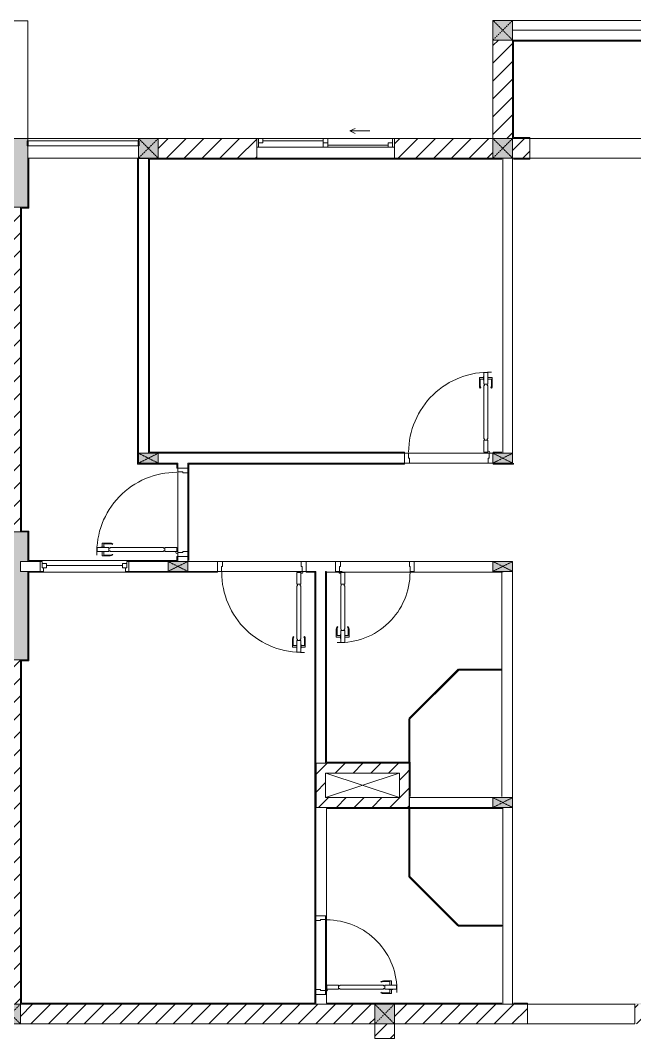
# Model space of a CAD drawing. Header units: millimetres. Extents: x 31499 to 223976, y 3719 to 80291.
# Drawn here: x 149474 to 155714, y 35387 to 45737 of the extents above; entities that cross this region are included whole.
import ezdxf

# ---------------------------------------------------------------- set-up
doc = ezdxf.new("R2010")
doc.units = ezdxf.units.MM
doc.linetypes.add('IMPORT-Dash _2_', pattern=[6, 3, -3])
for name, color, linetype, lineweight in [('0-2', 170, 'Continuous', 9), ('A-DETL-GENF-7', 170, 'Continuous', 9), ('A-DETL-THIN-1', 170, 'Continuous', 9), ('A-DOOR-2', 170, 'Continuous', 9), ('A-FLOR-1', 170, 'Continuous', 9), ('A-FLOR-HRAL-6', 170, 'Continuous', 9), ('A-GLAZ-5', 170, 'Continuous', 9), ('A-GLAZ-CURT-3', 170, 'Continuous', 9), ('A-WALL-1', 170, 'Continuous', 9), ('A-WALL-PATT-3', 170, 'Continuous', 9), ('A_1404_dwg-1', 170, 'Continuous', 9), ('I-WALL', 170, 'Continuous', 9), ('I-WALL-1', 170, 'Continuous', 9), ('S-COLS-1', 170, 'Continuous', 9), ('S-COLS-12', 170, 'IMPORT-Dash _2_', 9), ('S-COLS-2', 170, 'Continuous', 9), ('S-COLS-4', 170, 'Continuous', 9), ('S-COLS-HDLN-1', 170, 'IMPORT-Dash _2_', 9)]:
    doc.layers.add(name, color=color, linetype=linetype, lineweight=lineweight)
pattern_1 = [(45, (0, 0), (-90.50967, 90.50967), [])]

# ---------------------------------------------------------------- blocks, each defined once
blk = doc.blocks.new('A_1404_dwg_NCV_TKTC_KET CAU_rvt-1-TKTC_MB HOÀN THIỆN SÀN TẦNG 3-4-4819833-KeyPlan-CH2A_Tầng 3 - Tầng 8')
at = {"layer": 'S-COLS-1'}
for points in [[(52653, 43837), (52928, 43837), (52923, 44537), (52578, 44537), (52578, 43837), (52643, 43837)], [(52578, 39237), (52928, 39237), (52928, 40137), (52853, 40137), (52853, 40237), (52928, 40237), (52928, 40537), (52578, 40537), (52578, 40137)]]:
    blk.add_hatch(color=256, dxfattribs=at).paths.add_polyline_path(points)
at = {"layer": 'A-FLOR-1'}
blk.add_line((56703, 37837), (55953, 37837), dxfattribs=at)
at = {"layer": 'S-COLS-2'}
for p, q in [((52928, 44537), (52728, 44537)), ((52653, 43837), (52853, 43837)), ((52853, 40537), (52653, 40537)), ((52653, 39237), (52853, 39237))]:
    blk.add_line(p, q, dxfattribs=at)
blk = doc.blocks.new('A_1404_dwg_DOOR_CW_01 CANH MO-PANEL KINH - DIW_01-900x2200-CỬA GỖ VÂN LAMINATE-553393-TKTC_MB HOÀN THIỆN SÀN TẦNG 3-4-4819840-KeyPlan-CH2A_Tầng 3 - Tầng 8')
at = {"layer": 'A-DETL-GENF-7'}
for p, q in [((46582, 38482), (46582, 38521)), ((46666, 38525), (46586, 38525)), ((46599, 38482), (46599, 38513)), ((46603, 38517), (46666, 38517)), ((46691, 38517), (46687, 38511)), ((46582, 38438), (46582, 38399)), ((46599, 38438), (46599, 38407)), ((46603, 38403), (46666, 38403)), ((46691, 38404), (46687, 38410)), ((46666, 38395), (46586, 38395))]:
    blk.add_line(p, q, dxfattribs=at)
at = {"layer": 'A-DETL-GENF-7', "flags": 128}
for points in [[(46531, 38440), (46531, 38480), (46651, 38480), (46651, 38440)], [(46610, 38482), (46610, 38480), (46571, 38480), (46571, 38482)], [(46610, 38438), (46610, 38440), (46571, 38440), (46571, 38438)], [(47207, 38474), (47207, 38480), (46665, 38480), (46665, 38474), (46651, 38474), (46651, 38446), (46665, 38446), (46665, 38440), (47207, 38440), (47207, 38446), (47221, 38446), (47221, 38474)], [(47221, 38480), (47221, 38440), (47341, 38440), (47341, 38480)]]:
    blk.add_lwpolyline(points, close=True, dxfattribs=at)
at = {"layer": 'A-DETL-GENF-7'}
blk.add_circle((47343, 38430), 10, dxfattribs=at)
for centre, radius, start, end in [((47343, 38430), 814, 90, 182), ((46586, 38521), 4, 90, 180), ((46603, 38513), 4, 90, 180), ((46666, 38480), 45, 55, 90), ((46666, 38480), 37, 55, 90), ((46586, 38399), 4, 180, 270), ((46603, 38407), 4, 180, 270), ((46666, 38440), 37, 270, 305), ((46666, 38440), 45, 270, 305)]:
    blk.add_arc(centre, radius, start, end, dxfattribs=at)
at = {"layer": 'A-DOOR-2'}
blk.add_line((47353, 38430), (47353, 38455), dxfattribs=at)
at = {"layer": 'A-DOOR-2', "flags": 128}
for points in [[(47453, 39237), (47453, 39287), (47353, 39287), (47353, 39247), (47403, 39247), (47403, 39237)], [(47453, 38387), (47453, 38437), (47403, 38437), (47403, 38427), (47353, 38427), (47353, 38387)]]:
    blk.add_lwpolyline(points, close=True, dxfattribs=at)
blk = doc.blocks.new('A_1404_dwg_DOOR_CW_01 CANH MO-PANEL KINH - DIG_02-800x2200-CỬA NHÔM KÍNH-V60-TKTC_MB HOÀN THIỆN SÀN TẦNG 3-4-4819851-KeyPlan-CH2A_Tầng 3 - Tầng 8')
at = {"layer": 'A-DETL-GENF-7'}
for p, q in [((104713, 29524), (104713, 29603)), ((104756, 29607), (104717, 29607)), ((104800, 29607), (104839, 29607)), ((104843, 29524), (104843, 29603)), ((104721, 29586), (104721, 29524)), ((104721, 29498), (104728, 29503)), ((104756, 29590), (104725, 29590)), ((104800, 29590), (104831, 29590)), ((104835, 29498), (104828, 29503)), ((104835, 29586), (104835, 29524))]:
    blk.add_line(p, q, dxfattribs=at)
at = {"layer": 'A-DETL-GENF-7', "flags": 128}
for points in [[(104756, 29579), (104758, 29579), (104758, 29619), (104756, 29619)], [(104798, 29659), (104758, 29659), (104758, 29539), (104798, 29539)], [(104800, 29579), (104798, 29579), (104798, 29619), (104800, 29619)], [(104764, 29083), (104758, 29083), (104758, 29525), (104764, 29525), (104764, 29539), (104792, 29539), (104792, 29525), (104798, 29525), (104798, 29083), (104792, 29083), (104792, 29069), (104764, 29069)], [(104758, 29069), (104798, 29069), (104798, 28949), (104758, 28949)]]:
    blk.add_lwpolyline(points, close=True, dxfattribs=at)
at = {"layer": 'A-DETL-GENF-7'}
blk.add_circle((104808, 28947), 10, dxfattribs=at)
for centre, radius, start, end in [((104808, 28947), 714, 88, 180), ((104717, 29603), 4, 90, 180), ((104839, 29603), 4, 0, 90), ((104758, 29524), 45, 180, 215), ((104725, 29586), 4, 90, 180), ((104758, 29524), 37, 180, 215), ((104798, 29524), 37, 325, 0), ((104831, 29586), 4, 0, 90), ((104798, 29524), 45, 325, 0)]:
    blk.add_arc(centre, radius, start, end, dxfattribs=at)
at = {"layer": 'A-DOOR-2'}
blk.add_line((104808, 28937), (104783, 28937), dxfattribs=at)
at = {"layer": 'A-DOOR-2', "flags": 128}
for points in [[(104051, 28837), (104051, 28937), (104091, 28937), (104091, 28887), (104101, 28887), (104101, 28837)], [(104801, 28837), (104801, 28887), (104811, 28887), (104811, 28937), (104851, 28937), (104851, 28837)]]:
    blk.add_lwpolyline(points, close=True, dxfattribs=at)
blk = doc.blocks.new('A_1404_dwg_DOOR_CW_01 CANH MO-PANEL KINH - DIW_01-900x2200-CỬA GỖ VÂN LAMINATE-V61-TKTC_MB HOÀN THIỆN SÀN TẦNG 3-4-4819852-KeyPlan-CH2A_Tầng 3 - Tầng 8')
at = {"layer": 'A-DETL-GENF-7'}
for p, q in [((103259, 27050), (103259, 26970)), ((103267, 27076), (103274, 27071)), ((103267, 26987), (103267, 27050)), ((103381, 27076), (103374, 27071)), ((103381, 26987), (103381, 27050)), ((103389, 27050), (103389, 26970)), ((103302, 26966), (103263, 26966)), ((103302, 26983), (103271, 26983)), ((103346, 26983), (103377, 26983)), ((103346, 26966), (103385, 26966))]:
    blk.add_line(p, q, dxfattribs=at)
at = {"layer": 'A-DETL-GENF-7', "flags": 128}
for points in [[(103344, 27605), (103304, 27605), (103304, 27725), (103344, 27725)], [(103338, 27591), (103344, 27591), (103344, 27049), (103338, 27049), (103338, 27035), (103310, 27035), (103310, 27049), (103304, 27049), (103304, 27591), (103310, 27591), (103310, 27605), (103338, 27605)], [(103304, 26915), (103344, 26915), (103344, 27035), (103304, 27035)], [(103302, 26995), (103304, 26995), (103304, 26955), (103302, 26955)], [(103346, 26995), (103344, 26995), (103344, 26955), (103346, 26955)]]:
    blk.add_lwpolyline(points, close=True, dxfattribs=at)
at = {"layer": 'A-DETL-GENF-7'}
blk.add_circle((103294, 27727), 10, dxfattribs=at)
for centre, radius, start, end in [((103294, 27727), 814, 268, 0), ((103304, 27050), 45, 145, 180), ((103304, 27050), 37, 145, 180), ((103344, 27050), 37, 0, 35), ((103344, 27050), 45, 0, 35), ((103263, 26970), 4, 180, 270), ((103271, 26987), 4, 180, 270), ((103377, 26987), 4, 270, 0), ((103385, 26970), 4, 270, 0)]:
    blk.add_arc(centre, radius, start, end, dxfattribs=at)
at = {"layer": 'A-DOOR-2'}
blk.add_line((103294, 27737), (103319, 27737), dxfattribs=at)
at = {"layer": 'A-DOOR-2', "flags": 128}
blk.add_lwpolyline([(103253, 27837), (103301, 27837), (103301, 27787), (103291, 27787), (103291, 27737), (103253, 27737)], dxfattribs=at)
blk.add_lwpolyline([(104151, 27837), (104151, 27737), (104111, 27737), (104111, 27787), (104101, 27787), (104101, 27837)], close=True, dxfattribs=at)
blk = doc.blocks.new('A_1404_dwg_M_Fixed - 900 x 1400-901191-TKTC_MB HOÀN THIỆN SÀN TẦNG 3-4-4819853-KeyPlan-CH2A_Tầng 3 - Tầng 8')
at = {"layer": 'A-GLAZ-5'}
blk.add_line((107014, 28878), (107788, 28878), dxfattribs=at)
at = {"layer": 'A-GLAZ-5', "flags": 128}
for points in [[(106983, 28900), (106983, 28937), (106951, 28937)], [(106951, 28837), (106970, 28837), (106970, 28900), (107014, 28900), (107014, 28856), (106970, 28856)], [(107832, 28856), (107788, 28856), (107788, 28900), (107832, 28900), (107832, 28837), (107849, 28837)], [(107819, 28900), (107819, 28937), (107851, 28937)]]:
    blk.add_lwpolyline(points, dxfattribs=at)
blk = doc.blocks.new('A_1404_dwg_Railing - 50 x 10mm-901205-TKTC_MB HOÀN THIỆN SÀN TẦNG 3-4-4819863-KeyPlan-CH2A_Tầng 3 - Tầng 8')
at = {"layer": 'A-FLOR-HRAL-6', "flags": 128}
blk.add_lwpolyline([(107983, 24612), (107983, 24562), (107973, 24562), (107973, 24612)], close=True, dxfattribs=at)
blk = doc.blocks.new('A_1404_dwg_Railing - 50 x 10mm-901205-TKTC_MB HOÀN THIỆN SÀN TẦNG 3-4-V110-KeyPlan-CH2A_Tầng 3 - Tầng 8')
at = {"layer": 'A-FLOR-HRAL-6'}
blk.add_line((54058, 44512), (54058, 44462), dxfattribs=at)
at = {"layer": 'A-FLOR-HRAL-6', "flags": 128}
blk.add_lwpolyline([(54048, 44462), (54048, 44512), (54057, 44512)], dxfattribs=at)
blk = doc.blocks.new('A_1404_dwg_Railing - Railing-883271-TKTC_MB HOÀN THIỆN SÀN TẦNG 3-4-4819868-KeyPlan-CH2A_Tầng 3 - Tầng 8')
at = {"layer": 'A-FLOR-HRAL-6'}
for p, q in [((54048, 44512), (52933, 44512)), ((52933, 44462), (54048, 44462))]:
    blk.add_line(p, q, dxfattribs=at)
at = {"rotation": 180}
blk.add_blockref('A_1404_dwg_Railing - 50 x 10mm-901205-TKTC_MB HOÀN THIỆN SÀN TẦNG 3-4-4819863-KeyPlan-CH2A_Tầng 3 - Tầng 8', (160905, 69074), dxfattribs=at)
blk.add_blockref('A_1404_dwg_Railing - 50 x 10mm-901205-TKTC_MB HOÀN THIỆN SÀN TẦNG 3-4-V110-KeyPlan-CH2A_Tầng 3 - Tầng 8', (0, 0))
blk = doc.blocks.new('A_1404_dwg_System Panel - Glazed-588850-TKTC_MB HOÀN THIỆN SÀN TẦNG 3-4-4819877-KeyPlan-CH2A_Tầng 3 - Tầng 8')
at = {"layer": 'A-GLAZ-CURT-3'}
blk.add_hatch(color=256, dxfattribs=at).paths.add_polyline_path([(103602, 32532), (103605, 32537), (103602, 32542), (103163, 32542), (103163, 32532)])
blk.add_line((103163, 32532), (103603, 32532), dxfattribs=at)
at = {"layer": 'A-GLAZ-CURT-3', "flags": 128}
blk.add_lwpolyline([(103605, 32542), (103163, 32542), (103163, 32532)], dxfattribs=at)
blk = doc.blocks.new('A_1404_dwg_System Panel - Glazed-580250-TKTC_MB HOÀN THIỆN SÀN TẦNG 3-4-4819878-KeyPlan-CH2A_Tầng 3 - Tầng 8')
at = {"layer": 'A-GLAZ-CURT-3'}
blk.add_hatch(color=256, dxfattribs=at).paths.add_polyline_path([(104097, 32038), (104103, 32047), (103605, 32537), (103605, 32530), (104096, 32039)])
blk.add_line((103602, 32533), (104096, 32039), dxfattribs=at)
at = {"layer": 'A-GLAZ-CURT-3', "flags": 128}
blk.add_lwpolyline([(104104, 32045), (103609, 32540), (103602, 32533)], dxfattribs=at)
blk = doc.blocks.new('A_1404_dwg_System Panel - Glazed-703087-TKTC_MB HOÀN THIỆN SÀN TẦNG 3-4-4819883-KeyPlan-CH2A_Tầng 3 - Tầng 8')
at = {"layer": 'A-GLAZ-CURT-3'}
blk.add_hatch(color=256, dxfattribs=at).paths.add_polyline_path([(56804, 37033), (56809, 37036), (56809, 37727), (56799, 37727), (56801, 37033)])
at = {"layer": 'A-GLAZ-CURT-3', "flags": 128}
blk.add_lwpolyline([(56809, 37033), (56809, 37727), (56799, 37727), (56799, 37033)], close=True, dxfattribs=at)
blk = doc.blocks.new('A_1404_dwg_System Panel - Glazed-901203-TKTC_MB HOÀN THIỆN SÀN TẦNG 3-4-4819880-KeyPlan-CH2A_Tầng 3 - Tầng 8')
at = {"layer": 'A-GLAZ-CURT-3'}
blk.add_hatch(color=256, dxfattribs=at).paths.add_polyline_path([(103602, 29932), (103603, 29937), (103599, 29942), (103163, 29942), (103163, 29932), (103599, 29932)])
blk.add_line((103163, 29932), (103603, 29932), dxfattribs=at)
at = {"layer": 'A-GLAZ-CURT-3', "flags": 128}
blk.add_lwpolyline([(103601, 29942), (103163, 29942), (103163, 29932)], dxfattribs=at)
blk = doc.blocks.new('A_1404_dwg_System Panel - Glazed-580253-TKTC_MB HOÀN THIỆN SÀN TẦNG 3-4-4819881-KeyPlan-CH2A_Tầng 3 - Tầng 8')
at = {"layer": 'A-GLAZ-CURT-3'}
blk.add_hatch(color=256, dxfattribs=at).paths.add_polyline_path([(103606, 29933), (104101, 30435), (104096, 30437), (103603, 29937)])
blk.add_line((103606, 29933), (104104, 30431), dxfattribs=at)
at = {"layer": 'A-GLAZ-CURT-3', "flags": 128}
blk.add_lwpolyline([(104096, 30437), (103599, 29940), (103606, 29933)], dxfattribs=at)
blk = doc.blocks.new('A_1404_dwg_System Panel - Glazed-1013751-TKTC_MB HOÀN THIỆN SÀN TẦNG 3-4-4819884-KeyPlan-CH2A_Tầng 3 - Tầng 8')
at = {"layer": 'A-GLAZ-CURT-3'}
blk.add_hatch(color=256, dxfattribs=at).paths.add_polyline_path([(56809, 38192), (56804, 38639), (56799, 38639), (56803, 38192)])
at = {"layer": 'A-GLAZ-CURT-3', "flags": 128}
blk.add_lwpolyline([(56799, 38639), (56799, 38192), (56809, 38192), (56809, 38639)], close=True, dxfattribs=at)
blk = doc.blocks.new('A_1404_dwg_G1_SOF - BO TRU - 100x200-746114-TKTC_MB HOÀN THIỆN SÀN TẦNG 3-4-4819846-KeyPlan-CH2A_Tầng 3 - Tầng 8')
at = {"layer": 'S-COLS-1'}
blk.add_hatch(color=256, dxfattribs=at).paths.add_polyline_path([(49953, 40037), (49953, 40237), (49853, 40237), (49853, 40037)])
at = {"layer": 'S-COLS-1', "flags": 128}
blk.add_lwpolyline([(49853, 40037), (49853, 40237), (49953, 40237), (49953, 40037)], close=True, dxfattribs=at)
at = {"layer": 'S-COLS-HDLN-1'}
for p, q in [((49953, 40037), (49853, 40237)), ((49853, 40037), (49953, 40237))]:
    blk.add_line(p, q, dxfattribs=at)
blk = doc.blocks.new('A_1404_dwg_DOOR_CW_01 CANH MO-PANEL KINH - DIG_01-900x2200-CỬA NHÔM KÍNH-901226-TKTC_MB HOÀN THIỆN SÀN TẦNG 3-4-4819905-KeyPlan-CH2A_Tầng 3 - Tầng 8')
at = {"layer": 'A-DETL-GENF-7'}
for p, q in [((37865, 26650), (37865, 26570)), ((37873, 26676), (37879, 26671)), ((37873, 26587), (37873, 26650)), ((37986, 26676), (37980, 26671)), ((37987, 26587), (37987, 26650)), ((37995, 26650), (37995, 26570)), ((37908, 26566), (37869, 26566)), ((37908, 26583), (37877, 26583)), ((37952, 26583), (37983, 26583)), ((37952, 26566), (37991, 26566))]:
    blk.add_line(p, q, dxfattribs=at)
at = {"layer": 'A-DETL-GENF-7', "flags": 128}
for points in [[(37910, 27205), (37950, 27205), (37950, 27325), (37910, 27325)], [(37916, 27191), (37910, 27191), (37910, 26649), (37916, 26649), (37916, 26635), (37944, 26635), (37944, 26649), (37950, 26649), (37950, 27191), (37944, 27191), (37944, 27205), (37916, 27205)], [(37950, 26515), (37910, 26515), (37910, 26635), (37950, 26635)], [(37908, 26595), (37910, 26595), (37910, 26555), (37908, 26555)], [(37952, 26595), (37950, 26595), (37950, 26555), (37952, 26555)]]:
    blk.add_lwpolyline(points, close=True, dxfattribs=at)
at = {"layer": 'A-DETL-GENF-7'}
blk.add_circle((37960, 27327), 10, dxfattribs=at)
for centre, radius, start, end in [((37960, 27327), 814, 180, 272), ((37910, 26650), 45, 145, 180), ((37910, 26650), 37, 145, 180), ((37950, 26650), 37, 0, 35), ((37950, 26650), 45, 0, 35), ((37869, 26570), 4, 180, 270), ((37877, 26587), 4, 180, 270), ((37983, 26587), 4, 270, 0), ((37991, 26570), 4, 270, 0)]:
    blk.add_arc(centre, radius, start, end, dxfattribs=at)
at = {"layer": 'A-DOOR-2'}
blk.add_line((37960, 27337), (37935, 27337), dxfattribs=at)
at = {"layer": 'A-DOOR-2', "flags": 128}
for points in [[(37153, 27437), (37103, 27437), (37103, 27337), (37143, 27337), (37143, 27387), (37153, 27387)], [(38003, 27437), (37953, 27437), (37953, 27387), (37963, 27387), (37963, 27337), (38003, 27337)]]:
    blk.add_lwpolyline(points, close=True, dxfattribs=at)
blk = doc.blocks.new('A_1404_dwg_Railing - Railing-1014078-TKTC_MB HOÀN THIỆN SÀN TẦNG 3-4-4819940-KeyPlan-CH2A_Tầng 3 - Tầng 8')
at = {"layer": 'A-FLOR-HRAL-6'}
for p, q in [((55843, 36637), (55843, 35837)), ((55853, 35887), (55853, 36587))]:
    blk.add_line(p, q, dxfattribs=at)
blk = doc.blocks.new('A_1404_dwg_NCV_TKTC_TANG 3 - 4_rvt-1-TKTC_MB HOÀN THIỆN SÀN TẦNG 3-4-4819943-KeyPlan-CH2A_Tầng 3 - Tầng 8')
at = {"layer": 'A-WALL-PATT-3'}
for points in [[(57863, 44537), (57863, 45537), (57853, 45537), (57853, 44537)], [(52928, 43837), (52938, 43837), (52938, 44337), (52928, 44337)], [(54053, 41227), (54053, 44337), (54043, 44337), (54043, 41227)], [(54153, 41337), (54163, 41337), (54163, 44337), (54153, 44337), (54153, 41347)], [(52853, 40537), (52863, 40537), (52863, 43837), (52853, 43837), (52853, 40547)], [(52938, 43827), (52938, 43837), (52863, 43837), (52863, 43827), (52928, 43827)], [(54067, 41227), (54443, 41227), (54443, 41237), (54053, 41237), (54053, 41227)], [(52863, 40537), (52938, 40537), (52938, 40547), (52863, 40547)], [(52938, 40247), (52938, 40537), (52928, 40537), (52928, 40247)], [(52938, 39227), (52938, 40127), (52928, 40127), (52928, 39227)], [(52853, 39227), (52928, 39227), (52928, 39237), (52853, 39237)], [(52863, 35747), (52863, 39227), (52853, 39227), (52853, 35747)], [(52853, 35737), (55843, 35737), (55843, 35747), (52853, 35747), (52853, 35737)]]:
    blk.add_hatch(color=256, dxfattribs=at).paths.add_polyline_path(points)
h = blk.add_hatch(color=256, dxfattribs=at)
h.paths.add_polyline_path([(58028, 44537), (58028, 44547), (57863, 44547), (57863, 44537)])
h.paths.add_polyline_path([(60928, 44537), (60928, 44547), (60528, 44547), (60528, 44537), (60778, 44537)])
h = blk.add_hatch(color=256, dxfattribs=at)
h.paths.add_polyline_path([(54163, 44327), (55253, 44327), (55253, 44337), (54163, 44337)])
h.paths.add_polyline_path([(56653, 44327), (57753, 44327), (57753, 44337), (56653, 44337)])
h = blk.add_hatch(color=256, dxfattribs=at)
h.paths.add_polyline_path([(57863, 44327), (58028, 44327), (58028, 44337), (57863, 44337)])
h.paths.add_polyline_path([(60528, 44327), (60778, 44327), (60778, 44337), (60528, 44337)])
h = blk.add_hatch(color=256, dxfattribs=at)
h.paths.add_polyline_path([(54163, 41337), (56754, 41337), (56754, 41347), (54163, 41347)])
h.paths.add_polyline_path([(57654, 41337), (57743, 41337), (57743, 41347), (57654, 41347)])
h = blk.add_hatch(color=256, dxfattribs=at)
h.paths.add_polyline_path([(54443, 40247), (54453, 40247), (54453, 40287), (54443, 40287)])
h.paths.add_polyline_path([(54453, 41187), (54453, 41237), (54443, 41237), (54443, 41187)])
h = blk.add_hatch(color=256, dxfattribs=at)
h.paths.add_polyline_path([(54563, 40247), (54563, 40287), (54553, 40287), (54553, 40247)])
h.paths.add_polyline_path([(54553, 41187), (54563, 41187), (54563, 41237), (54553, 41237), (54553, 41227)])
h = blk.add_hatch(color=256, dxfattribs=at)
h.paths.add_polyline_path([(54563, 41227), (56754, 41227), (56754, 41237), (54563, 41237)])
h.paths.add_polyline_path([(57863, 41227), (57863, 41237), (57654, 41237), (57654, 41227), (57853, 41227)])
h = blk.add_hatch(color=256, dxfattribs=at)
h.paths.add_polyline_path([(54353, 40237), (54453, 40237), (54453, 40247), (53955, 40247), (53955, 40237), (54067, 40237)])
h.paths.add_polyline_path([(52938, 40237), (53055, 40237), (53055, 40247), (52928, 40247), (52928, 40237)])
h = blk.add_hatch(color=256, dxfattribs=at)
h.paths.add_polyline_path([(53955, 40127), (54855, 40127), (54855, 40137), (53955, 40137)])
h.paths.add_polyline_path([(52928, 40127), (53055, 40127), (53055, 40137), (52928, 40137)])
h.paths.add_polyline_path([(55755, 40127), (55843, 40127), (55843, 40137), (55755, 40137)])
h = blk.add_hatch(color=256, dxfattribs=at)
h.paths.add_polyline_path([(55853, 35737), (55853, 35837), (55843, 35837), (55843, 35737)])
h.paths.add_polyline_path([(55843, 36637), (55853, 36637), (55853, 40137), (55843, 40137), (55843, 37336)])
h = blk.add_hatch(color=256, dxfattribs=at)
h.paths.add_polyline_path([(60853, 35737), (60853, 35747), (59093, 35747), (59093, 35737)])
h.paths.add_polyline_path([(57853, 35737), (58003, 35737), (58003, 35747), (57853, 35747)])
at = {"layer": 'A-DETL-THIN-1'}
blk.add_line((55856, 37737), (55856, 38187), dxfattribs=at)
at = {"layer": 'A-FLOR-1'}
for p, q in [((57863, 44337), (57853, 44337)), ((56794, 41337), (57614, 41337)), ((57604, 41237), (56804, 41237)), ((54553, 41137), (54553, 40337)), ((54905, 40237), (55705, 40237)), ((56104, 40237), (56804, 40237)), ((55715, 40137), (54895, 40137)), ((55953, 35877), (55953, 36597)), ((57753, 36537), (57743, 36537)), ((58003, 35737), (59093, 35737))]:
    blk.add_line(p, q, dxfattribs=at)
at = {"layer": 'A-FLOR-1', "flags": 128}
for points in [[(60528, 44337), (60528, 44537), (58028, 44537), (58028, 44337), (60528, 44337), (58028, 44337)], [(56803, 37847), (56803, 37837), (56805, 37837)]]:
    blk.add_lwpolyline(points, dxfattribs=at)
blk.add_lwpolyline([(58003, 35537), (59093, 35537), (59093, 35737), (58003, 35737)], close=True, dxfattribs=at)
at = {"layer": 'A-WALL-1'}
for p, q in [((52928, 44337), (52928, 44462)), ((54052, 44337), (54052, 44462)), ((54043, 44337), (52938, 44337)), ((57853, 44337), (57753, 44337)), ((57753, 44337), (57753, 41337)), ((57853, 41337), (57853, 44337)), ((56754, 41337), (54253, 41337)), ((56754, 41237), (56754, 41337)), ((56794, 41337), (57614, 41337)), ((54253, 41237), (54453, 41237)), ((54453, 41237), (54453, 41187)), ((54563, 41237), (54553, 41237)), ((57604, 41237), (56804, 41237)), ((54453, 41187), (54553, 41187)), ((54453, 40327), (54453, 41147)), ((54553, 40287), (54453, 40287)), ((54453, 40287), (54453, 40247)), ((54553, 40247), (54553, 40287)), ((53055, 40237), (52928, 40237)), ((53055, 40137), (53055, 40237)), ((53955, 40237), (53955, 40137)), ((54353, 40237), (53955, 40237)), ((54453, 40247), (54453, 40237)), ((54553, 40237), (54553, 40247)), ((54855, 40237), (54553, 40237)), ((54855, 40137), (54855, 40237)), ((54905, 40237), (55705, 40237)), ((55755, 40237), (55755, 40137)), ((56054, 40237), (55755, 40237)), ((56054, 40137), (56054, 40237)), ((56104, 40237), (56804, 40237)), ((56854, 40237), (56854, 40137)), ((57653, 40237), (56854, 40237)), ((52928, 40137), (53055, 40137)), ((53955, 40137), (54353, 40137)), ((54553, 40137), (54855, 40137)), ((55715, 40137), (54895, 40137)), ((55755, 40137), (55843, 40137)), ((57753, 40137), (57753, 40127)), ((57853, 37837), (57853, 40137)), ((55953, 37737), (55853, 37737)), ((55853, 37737), (55853, 36637)), ((55853, 36637), (55953, 36637)), ((55953, 35837), (55853, 35837)), ((55853, 35837), (55853, 35737)), ((55853, 35737), (55953, 35737))]:
    blk.add_line(p, q, dxfattribs=at)
at = {"layer": 'A-WALL-1', "flags": 128}
for points in [[(52928, 44512), (52928, 44537), (54052, 44537), (54052, 44512)], [(54153, 41337), (54153, 44332), (54053, 44332), (54053, 41337)], [(54553, 41187), (54553, 41237), (54563, 41237), (56754, 41237)], [(52928, 40237), (52853, 40237), (52853, 40137), (52928, 40137)], [(55843, 40137), (55853, 40137), (55853, 38187), (55953, 38187), (55953, 40137), (55963, 40137)], [(57653, 37837), (56805, 37837), (56805, 37737), (57653, 37737)], [(57753, 37737), (57753, 35737), (57853, 35737), (57853, 37737)]]:
    blk.add_lwpolyline(points, dxfattribs=at)
at = {"layer": 'I-WALL'}
for p, q in [((57863, 45537), (60918, 45537)), ((60918, 45527), (57863, 45527)), ((55253, 44337), (56653, 44337)), ((56653, 44327), (55253, 44327)), ((54253, 41337), (56754, 41337)), ((54453, 41187), (54453, 41237)), ((54553, 41237), (54553, 41187)), ((56754, 41237), (54563, 41237)), ((54563, 41187), (54563, 40287)), ((54453, 40247), (54453, 40287)), ((54553, 40287), (54553, 40247)), ((52928, 40237), (53055, 40237)), ((53055, 40247), (53955, 40247)), ((53955, 40237), (54353, 40237)), ((53055, 40137), (52928, 40137)), ((53955, 40127), (53055, 40127)), ((54353, 40137), (53955, 40137)), ((54855, 40137), (54553, 40137)), ((55843, 40137), (55755, 40137)), ((56854, 40127), (56054, 40127)), ((55853, 36637), (55853, 37737)), ((55963, 36637), (55963, 35837)), ((55853, 35737), (55853, 35837))]:
    blk.add_line(p, q, dxfattribs=at)
at = {"layer": 'I-WALL-1'}
for p, q in [((54153, 44337), (54153, 41337)), ((57753, 44337), (57653, 44337)), ((57753, 44327), (57753, 44337)), ((54453, 40237), (54453, 40247)), ((57753, 40127), (57753, 40137)), ((57743, 39142), (57743, 39132)), ((57743, 39132), (57743, 37847)), ((56809, 38197), (56799, 38197)), ((56453, 35737), (56653, 35737))]:
    blk.add_line(p, q, dxfattribs=at)
at = {"layer": 'I-WALL-1', "flags": 128}
blk.add_lwpolyline([(57863, 44547), (57863, 45537), (57853, 45537), (57853, 44537), (57863, 44537), (58028, 44537), (58028, 44547)], close=True, dxfattribs=at)
for points in [[(53055, 40237), (53055, 40247), (52938, 40247), (52938, 40537), (52938, 40547), (52863, 40547), (52863, 43827), (52938, 43827), (52938, 43837), (52938, 44337), (52928, 44337), (52928, 43837), (52863, 43837), (52853, 43837), (52853, 40537), (52863, 40537), (52928, 40537), (52928, 40247), (52928, 40237)], [(54053, 41337), (54053, 44337), (54043, 44337), (54043, 41227), (54053, 41227), (54443, 41227), (54443, 41187), (54453, 41187)], [(54253, 44337), (54163, 44337), (54153, 44337)], [(56754, 41337), (56754, 41347), (54163, 41347), (54163, 44327), (55253, 44327), (55253, 44337), (54253, 44337)], [(57653, 44337), (56653, 44337), (56653, 44327), (57743, 44327)], [(57863, 44327), (58028, 44327), (58028, 44337), (57863, 44337)], [(57743, 41347), (57654, 41347), (57654, 41337)], [(54453, 41237), (54443, 41237), (54253, 41237)], [(54553, 41187), (54563, 41187), (54563, 41227), (56754, 41227), (56754, 41237)], [(57654, 41237), (57654, 41227), (57863, 41227), (57863, 41237)], [(54453, 40287), (54443, 40287), (54443, 40247), (53955, 40247), (53955, 40237)], [(54563, 40247), (54563, 40287), (54553, 40287)], [(52928, 40137), (52928, 40127), (52928, 39237), (52853, 39237), (52853, 39227), (52853, 35747), (52853, 35737)], [(55853, 35837), (55843, 35837), (55843, 35747), (52863, 35747), (52863, 39227), (52928, 39227), (52938, 39227), (52938, 40127), (53055, 40127), (53055, 40137)], [(53955, 40137), (53955, 40127), (54855, 40127), (54855, 40137)], [(55755, 40137), (55755, 40127), (55843, 40127), (55843, 36637), (55853, 36637)], [(55853, 37737), (55853, 40137), (55843, 40137)], [(55963, 40137), (55953, 40137), (55953, 38187), (55963, 38187), (56803, 38187), (56803, 37847)], [(56799, 38197), (55963, 38197), (55963, 40127), (56054, 40127), (56054, 40137)], [(56854, 40137), (56854, 40127), (57743, 40127), (57743, 39142)], [(56813, 37847), (56813, 38187), (56813, 38197)], [(55953, 36637), (55963, 36637), (55963, 37727), (57753, 37727), (57753, 37737)], [(57653, 37737), (55963, 37737), (55953, 37737)], [(57743, 35747), (55963, 35747), (55963, 35837), (55953, 35837)], [(52853, 35737), (55843, 35737), (55853, 35737)], [(55953, 35737), (55963, 35737), (56453, 35737)], [(56653, 35737), (57753, 35737), (57753, 35747)], [(57853, 35747), (57853, 35737), (58003, 35737), (58003, 35747), (57863, 35747)]]:
    blk.add_lwpolyline(points, dxfattribs=at)
for name in ['A_1404_dwg_Railing - Railing-883271-TKTC_MB HOÀN THIỆN SÀN TẦNG 3-4-4819868-KeyPlan-CH2A_Tầng 3 - Tầng 8', 'A_1404_dwg_System Panel - Glazed-1013751-TKTC_MB HOÀN THIỆN SÀN TẦNG 3-4-4819884-KeyPlan-CH2A_Tầng 3 - Tầng 8', 'A_1404_dwg_System Panel - Glazed-703087-TKTC_MB HOÀN THIỆN SÀN TẦNG 3-4-4819883-KeyPlan-CH2A_Tầng 3 - Tầng 8', 'A_1404_dwg_Railing - Railing-1014078-TKTC_MB HOÀN THIỆN SÀN TẦNG 3-4-4819940-KeyPlan-CH2A_Tầng 3 - Tầng 8']:
    blk.add_blockref(name, (0, 0))
for name, p, rotation in [('A_1404_dwg_DOOR_CW_01 CANH MO-PANEL KINH - DIW_01-900x2200-CỬA GỖ VÂN LAMINATE-V61-TKTC_MB HOÀN THIỆN SÀN TẦNG 3-4-4819852-KeyPlan-CH2A_Tầng 3 - Tầng 8', (160905, 69074), 180), ('A_1404_dwg_G1_SOF - BO TRU - 100x200-746114-TKTC_MB HOÀN THIỆN SÀN TẦNG 3-4-4819846-KeyPlan-CH2A_Tầng 3 - Tầng 8', (14016, 91190), 270), ('A_1404_dwg_G1_SOF - BO TRU - 100x200-746114-TKTC_MB HOÀN THIỆN SÀN TẦNG 3-4-4819846-KeyPlan-CH2A_Tầng 3 - Tầng 8', (17616, 91190), 270), ('A_1404_dwg_DOOR_CW_01 CANH MO-PANEL KINH - DIG_01-900x2200-CỬA NHÔM KÍNH-901226-TKTC_MB HOÀN THIỆN SÀN TẦNG 3-4-4819905-KeyPlan-CH2A_Tầng 3 - Tầng 8', (27116, 78290), 270), ('A_1404_dwg_M_Fixed - 900 x 1400-901191-TKTC_MB HOÀN THIỆN SÀN TẦNG 3-4-4819853-KeyPlan-CH2A_Tầng 3 - Tầng 8', (160905, 69074), 180), ('A_1404_dwg_G1_SOF - BO TRU - 100x200-746114-TKTC_MB HOÀN THIỆN SÀN TẦNG 3-4-4819846-KeyPlan-CH2A_Tầng 3 - Tầng 8', (14316, 90090), 270), ('A_1404_dwg_DOOR_CW_01 CANH MO-PANEL KINH - DIW_01-900x2200-CỬA GỖ VÂN LAMINATE-553393-TKTC_MB HOÀN THIỆN SÀN TẦNG 3-4-4819840-KeyPlan-CH2A_Tầng 3 - Tầng 8', (94142, -7216), 90), ('A_1404_dwg_DOOR_CW_01 CANH MO-PANEL KINH - DIG_02-800x2200-CỬA NHÔM KÍNH-V60-TKTC_MB HOÀN THIỆN SÀN TẦNG 3-4-4819851-KeyPlan-CH2A_Tầng 3 - Tầng 8', (160905, 69074), 180), ('A_1404_dwg_G1_SOF - BO TRU - 100x200-746114-TKTC_MB HOÀN THIỆN SÀN TẦNG 3-4-4819846-KeyPlan-CH2A_Tầng 3 - Tầng 8', (17616, 90090), 270), ('A_1404_dwg_System Panel - Glazed-580253-TKTC_MB HOÀN THIỆN SÀN TẦNG 3-4-4819881-KeyPlan-CH2A_Tầng 3 - Tầng 8', (160905, 69074), 180), ('A_1404_dwg_System Panel - Glazed-901203-TKTC_MB HOÀN THIỆN SÀN TẦNG 3-4-4819880-KeyPlan-CH2A_Tầng 3 - Tầng 8', (160905, 69074), 180), ('A_1404_dwg_G1_SOF - BO TRU - 100x200-746114-TKTC_MB HOÀN THIỆN SÀN TẦNG 3-4-4819846-KeyPlan-CH2A_Tầng 3 - Tầng 8', (17616, 87690), 270), ('A_1404_dwg_System Panel - Glazed-580250-TKTC_MB HOÀN THIỆN SÀN TẦNG 3-4-4819878-KeyPlan-CH2A_Tầng 3 - Tầng 8', (160905, 69074), 180), ('A_1404_dwg_DOOR_CW_01 CANH MO-PANEL KINH - DIG_02-800x2200-CỬA NHÔM KÍNH-V60-TKTC_MB HOÀN THIỆN SÀN TẦNG 3-4-4819851-KeyPlan-CH2A_Tầng 3 - Tầng 8', (27016, 140688), 270), ('A_1404_dwg_System Panel - Glazed-588850-TKTC_MB HOÀN THIỆN SÀN TẦNG 3-4-4819877-KeyPlan-CH2A_Tầng 3 - Tầng 8', (160905, 69074), 180)]:
    blk.add_blockref(name, p, dxfattribs=dict(rotation=rotation))
blk = doc.blocks.new('A_1404_dwg_1_FAMILY RVT - W01-WxH 1400x1400xmm-389822-TKTC_MB HOÀN THIỆN SÀN TẦNG 3-4-V116-KeyPlan-CH2A_Tầng 3 - Tầng 8')
at = {"layer": 'A-GLAZ-5'}
for p, q in [((53453, 67435), (53253, 67435)), ((53453, 67416), (53364, 67416)), ((53430, 67372), (53430, 66758)), ((53386, 66713), (53386, 66099)), ((53408, 66713), (53408, 66758)), ((53453, 66758), (53453, 66713)), ((53529, 66487), (53529, 66284)), ((53453, 66054), (53364, 66054))]:
    blk.add_line(p, q, dxfattribs=at)
at = {"layer": 'A-GLAZ-5', "flags": 128}
for points in [[(53253, 66035), (53453, 66035), (53453, 67435), (53453, 67372)], [(53364, 67435), (53364, 67416), (53364, 66758), (53364, 66713), (53364, 66099), (53364, 66035)], [(53364, 66758), (53453, 66758), (53453, 67372), (53408, 67372), (53408, 67416)], [(53364, 66713), (53453, 66713), (53453, 66054), (53453, 66035)], [(53554, 66436), (53529, 66487), (53503, 66436)], [(53408, 66054), (53408, 66099), (53364, 66099)]]:
    blk.add_lwpolyline(points, dxfattribs=at)
blk = doc.blocks.new('A_1404_dwg_G1_SOF - BO TRU - 200x200-V28-TKTC_MB HOÀN THIỆN SÀN TẦNG 3-4-4820007-KeyPlan-CH2A_Tầng 3 - Tầng 8')
at = {"layer": 'S-COLS-12'}
blk.add_hatch(color=256, dxfattribs=at).paths.add_polyline_path([(52853, 35537), (52853, 35737), (52653, 35737), (52653, 35537), (52853, 35537)])
at = {"layer": 'S-COLS-4', "flags": 128}
blk.add_lwpolyline([(52853, 35737), (52653, 35737), (52653, 35537), (52853, 35537), (52853, 35737)], dxfattribs=at)
at = {"layer": 'S-COLS-HDLN-1'}
for p, q in [((52853, 35737), (52653, 35537)), ((52653, 35737), (52853, 35537))]:
    blk.add_line(p, q, dxfattribs=at)
blk = doc.blocks.new('A_1404_dwg_G1_SOF - BO TRU - 200x200-V21-TKTC_MB HOÀN THIỆN SÀN TẦNG 3-4-4820000-KeyPlan-CH2A_Tầng 3 - Tầng 8')
at = {"layer": 'S-COLS-12'}
blk.add_hatch(color=256, dxfattribs=at).paths.add_polyline_path([(111453, 35537), (111453, 35737), (111253, 35737), (111253, 35537)])
at = {"layer": 'S-COLS-4', "flags": 128}
blk.add_lwpolyline([(111253, 35737), (111253, 35537), (111453, 35537), (111453, 35737)], dxfattribs=at)
at = {"layer": 'S-COLS-HDLN-1'}
for p, q in [((111452, 35737), (111253, 35537)), ((111253, 35737), (111453, 35537))]:
    blk.add_line(p, q, dxfattribs=at)
blk = doc.blocks.new('A_1404_dwg_G1_SOF - BO TRU - 200x200-3054293-TKTC_MB HOÀN THIỆN SÀN TẦNG 3-4-4819986-KeyPlan-CH2A_Tầng 3 - Tầng 8')
at = {"layer": 'S-COLS-12'}
blk.add_hatch(color=256, dxfattribs=at).paths.add_polyline_path([(42403, 17237), (42403, 17437), (42203, 17437), (42203, 17237)])
at = {"layer": 'S-COLS-4', "flags": 128}
blk.add_lwpolyline([(42403, 17437), (42203, 17437), (42203, 17237), (42403, 17237)], close=True, dxfattribs=at)
at = {"layer": 'S-COLS-HDLN-1'}
for p, q in [((42403, 17437), (42203, 17237)), ((42203, 17437), (42403, 17237))]:
    blk.add_line(p, q, dxfattribs=at)
blk = doc.blocks.new('A_1404_dwg_G1_SOF - BO TRU - 200x200-V36-TKTC_MB HOÀN THIỆN SÀN TẦNG 3-4-4820015-KeyPlan-CH2A_Tầng 3 - Tầng 8')
at = {"layer": 'S-COLS-12'}
blk.add_hatch(color=256, dxfattribs=at).paths.add_polyline_path([(84963, 44337), (85053, 44337), (85053, 44537), (84853, 44537), (84858, 44512), (84858, 44337), (84953, 44337)])
at = {"layer": 'S-COLS-4', "flags": 128}
for points in [[(85053, 44337), (85053, 44537), (84853, 44537), (84853, 44512)], [(84853, 44462), (84853, 44337), (84953, 44337)]]:
    blk.add_lwpolyline(points, dxfattribs=at)
at = {"layer": 'S-COLS-HDLN-1'}
for p, q in [((85053, 44537), (84853, 44337)), ((84853, 44537), (85053, 44337))]:
    blk.add_line(p, q, dxfattribs=at)
blk = doc.blocks.new('A_1404_dwg_G1_SOF - BO TRU - 200x200-V12-TKTC_MB HOÀN THIỆN SÀN TẦNG 3-4-4819991-KeyPlan-CH2A_Tầng 3 - Tầng 8')
at = {"layer": 'S-COLS-12'}
blk.add_hatch(color=256, dxfattribs=at).paths.add_polyline_path([(42053, 20337), (42053, 20537), (41853, 20537), (41853, 20337)])
at = {"layer": 'S-COLS-4', "flags": 128}
blk.add_lwpolyline([(42053, 20337), (42053, 20537), (41853, 20537), (41853, 20337)], dxfattribs=at)
at = {"layer": 'S-COLS-HDLN-1'}
for p, q in [((42053, 20537), (41853, 20337)), ((41853, 20537), (42053, 20337))]:
    blk.add_line(p, q, dxfattribs=at)
blk = doc.blocks.new('A_1404_dwg-4819832-KeyPlan-CH2A_Tầng 3 - Tầng 8')
at = {"layer": 'A-WALL-PATT-3'}
h = blk.add_hatch(dxfattribs=at)
h.set_pattern_fill('FP_31', color=256, style=0, pattern_type=2)
h.set_pattern_definition(pattern_1)
h.paths.add_polyline_path([(57853, 44537), (57853, 45537), (57653, 45537), (57653, 44537)])
h = blk.add_hatch(dxfattribs=at)
h.set_pattern_fill('FP_31', color=256, style=0, pattern_type=2)
h.set_pattern_definition(pattern_1)
h.paths.add_polyline_path([(56998, 44337), (57653, 44337), (57653, 44537), (56653, 44537), (56653, 44337)])
h.paths.add_polyline_path([(54253, 44337), (55253, 44337), (55253, 44537), (54253, 44537), (54253, 44462)])
h = blk.add_hatch(dxfattribs=at)
h.set_pattern_fill('FP_31', color=256, style=0, pattern_type=2)
h.set_pattern_definition(pattern_1)
h.paths.add_polyline_path([(60528, 44337), (60778, 44337), (60778, 44537), (60528, 44536)])
h.paths.add_polyline_path([(57853, 44337), (58028, 44337), (58028, 44537), (57853, 44536)])
h = blk.add_hatch(dxfattribs=at)
h.set_pattern_fill('FP_31', color=256, style=0, pattern_type=2)
h.set_pattern_definition(pattern_1)
h.paths.add_polyline_path([(52853, 40537), (52853, 43837), (52653, 43837), (52653, 40537)])
h = blk.add_hatch(dxfattribs=at)
h.set_pattern_fill('FP_31', color=256, style=0, pattern_type=2)
h.set_pattern_definition(pattern_1)
h.paths.add_polyline_path([(52653, 35737), (52853, 35737), (52853, 39237), (52653, 39237), (52653, 35747)])
h = blk.add_hatch(dxfattribs=at)
h.set_pattern_fill('FP_31', color=256, style=0, pattern_type=2)
h.set_pattern_definition(pattern_1)
h.paths.add_polyline_path([(55853, 37837), (55953, 37837), (55953, 38187), (55853, 38187), (55853, 38087)])
h = blk.add_hatch(dxfattribs=at)
h.set_pattern_fill('FP_31', color=256, style=0, pattern_type=2)
h.set_pattern_definition(pattern_1)
h.paths.add_polyline_path([(56703, 38087), (56803, 38087), (56803, 38187), (55953, 38187), (55953, 38087)])
h = blk.add_hatch(dxfattribs=at)
h.set_pattern_fill('FP_31', color=256, style=0, pattern_type=2)
h.set_pattern_definition(pattern_1)
h.paths.add_polyline_path([(56703, 37837), (56803, 37837), (56803, 38087), (56703, 38087)])
h = blk.add_hatch(dxfattribs=at)
h.set_pattern_fill('FP_31', color=256, style=0, pattern_type=2)
h.set_pattern_definition(pattern_1)
h.paths.add_polyline_path([(55953, 37737), (56803, 37737), (56803, 37837), (55853, 37837), (55853, 37737)])
h = blk.add_hatch(dxfattribs=at)
h.set_pattern_fill('FP_31', color=256, style=0, pattern_type=2)
h.set_pattern_definition(pattern_1)
h.paths.add_polyline_path([(74053, 35537), (74053, 35737), (72105, 35737), (72105, 35537), (72236, 35537)])
h.paths.add_polyline_path([(77253, 35537), (77253, 35737), (74253, 35737), (74253, 35537), (74587, 35537)])
h.paths.add_polyline_path([(69253, 35537), (71013, 35537), (71013, 35737), (69253, 35737)])
h.paths.add_polyline_path([(66053, 35537), (66203, 35537), (66203, 35737), (66053, 35737)])
h.paths.add_polyline_path([(64053, 35537), (65853, 35537), (65853, 35737), (61053, 35737), (61053, 35537), (64043, 35537)])
h.paths.add_polyline_path([(68724, 35537), (69053, 35537), (69053, 35737), (67293, 35737), (67293, 35537)])
h.paths.add_polyline_path([(58003, 35537), (58003, 35737), (56653, 35737), (56653, 35537), (56998, 35537)])
h.paths.add_polyline_path([(52503, 35537), (52653, 35537), (52652, 35737), (52503, 35737)])
h.paths.add_polyline_path([(55843, 35537), (56453, 35537), (56453, 35737), (52853, 35737), (52853, 35537)])
h.paths.add_polyline_path([(60853, 35537), (60853, 35737), (59093, 35733), (59093, 35537)])
h.paths.add_polyline_path([(51135, 35537), (51413, 35537), (51413, 35737), (49653, 35737), (49653, 35537), (50893, 35537)])
h.paths.add_polyline_path([(49453, 35537), (49453, 35737), (44653, 35737), (44653, 35537), (45272, 35537)])
h = blk.add_hatch(dxfattribs=at)
h.set_pattern_fill('FP_31', color=256, style=0, pattern_type=2)
h.set_pattern_definition(pattern_1)
h.paths.add_polyline_path([(56653, 33537), (56653, 33687), (56453, 33687), (56453, 33537)])
h.paths.add_polyline_path([(56653, 35387), (56653, 35537), (56453, 35537), (56453, 35387)])
at = {"layer": '0-2', "flags": 128}
blk.add_lwpolyline([(55955, 38087), (56703, 37837), (55953, 37837), (56700, 38087)], dxfattribs=at)
at = {"layer": 'A-WALL-1'}
for p, q in [((57853, 45737), (57653, 45737)), ((57853, 45737), (60928, 45737)), ((60928, 45637), (57853, 45637)), ((55253, 44537), (54253, 44537)), ((55853, 38187), (55853, 37737)), ((56803, 37737), (56803, 37837))]:
    blk.add_line(p, q, dxfattribs=at)
at = {"layer": 'A-WALL-1', "flags": 128}
for points in [[(48853, 45732), (52928, 45732), (52928, 44537)], [(57653, 45537), (57653, 44537), (56653, 44537)], [(52853, 35537), (56453, 35537), (56453, 35387), (56653, 35387), (56653, 35537), (58003, 35537)]]:
    blk.add_lwpolyline(points, dxfattribs=at)
blk.add_lwpolyline([(56703, 37837), (55953, 37837), (55953, 38087), (56703, 38087)], close=True, dxfattribs=at)
for name, p in [('A_1404_dwg_NCV_TKTC_KET CAU_rvt-1-TKTC_MB HOÀN THIỆN SÀN TẦNG 3-4-4819833-KeyPlan-CH2A_Tầng 3 - Tầng 8', (0, 0)), ('A_1404_dwg_NCV_TKTC_TANG 3 - 4_rvt-1-TKTC_MB HOÀN THIỆN SÀN TẦNG 3-4-4819943-KeyPlan-CH2A_Tầng 3 - Tầng 8', (0, 0)), ('A_1404_dwg_G1_SOF - BO TRU - 200x200-3054293-TKTC_MB HOÀN THIỆN SÀN TẦNG 3-4-4819986-KeyPlan-CH2A_Tầng 3 - Tầng 8', (15450, 28300)), ('A_1404_dwg_G1_SOF - BO TRU - 200x200-V36-TKTC_MB HOÀN THIỆN SÀN TẦNG 3-4-4820015-KeyPlan-CH2A_Tầng 3 - Tầng 8', (-30800, 0)), ('A_1404_dwg_G1_SOF - BO TRU - 200x200-V12-TKTC_MB HOÀN THIỆN SÀN TẦNG 3-4-4819991-KeyPlan-CH2A_Tầng 3 - Tầng 8', (15800, 24000)), ('A_1404_dwg_G1_SOF - BO TRU - 200x200-V28-TKTC_MB HOÀN THIỆN SÀN TẦNG 3-4-4820007-KeyPlan-CH2A_Tầng 3 - Tầng 8', (0, 0)), ('A_1404_dwg_G1_SOF - BO TRU - 200x200-V21-TKTC_MB HOÀN THIỆN SÀN TẦNG 3-4-4820000-KeyPlan-CH2A_Tầng 3 - Tầng 8', (-54800, 0))]:
    blk.add_blockref(name, p)
at = {"rotation": 90.00000000000011}
blk.add_blockref('A_1404_dwg_1_FAMILY RVT - W01-WxH 1400x1400xmm-389822-TKTC_MB HOÀN THIỆN SÀN TẦNG 3-4-V116-KeyPlan-CH2A_Tầng 3 - Tầng 8', (122688, -8916), dxfattribs=at)

msp = doc.modelspace()

# ---------------------------------------------------------------- block references
at = {"layer": 'A_1404_dwg-1'}
msp.add_blockref('A_1404_dwg-4819832-KeyPlan-CH2A_Tầng 3 - Tầng 8', (96621.6, 0), dxfattribs=at)

doc.saveas('drawing.dxf')
